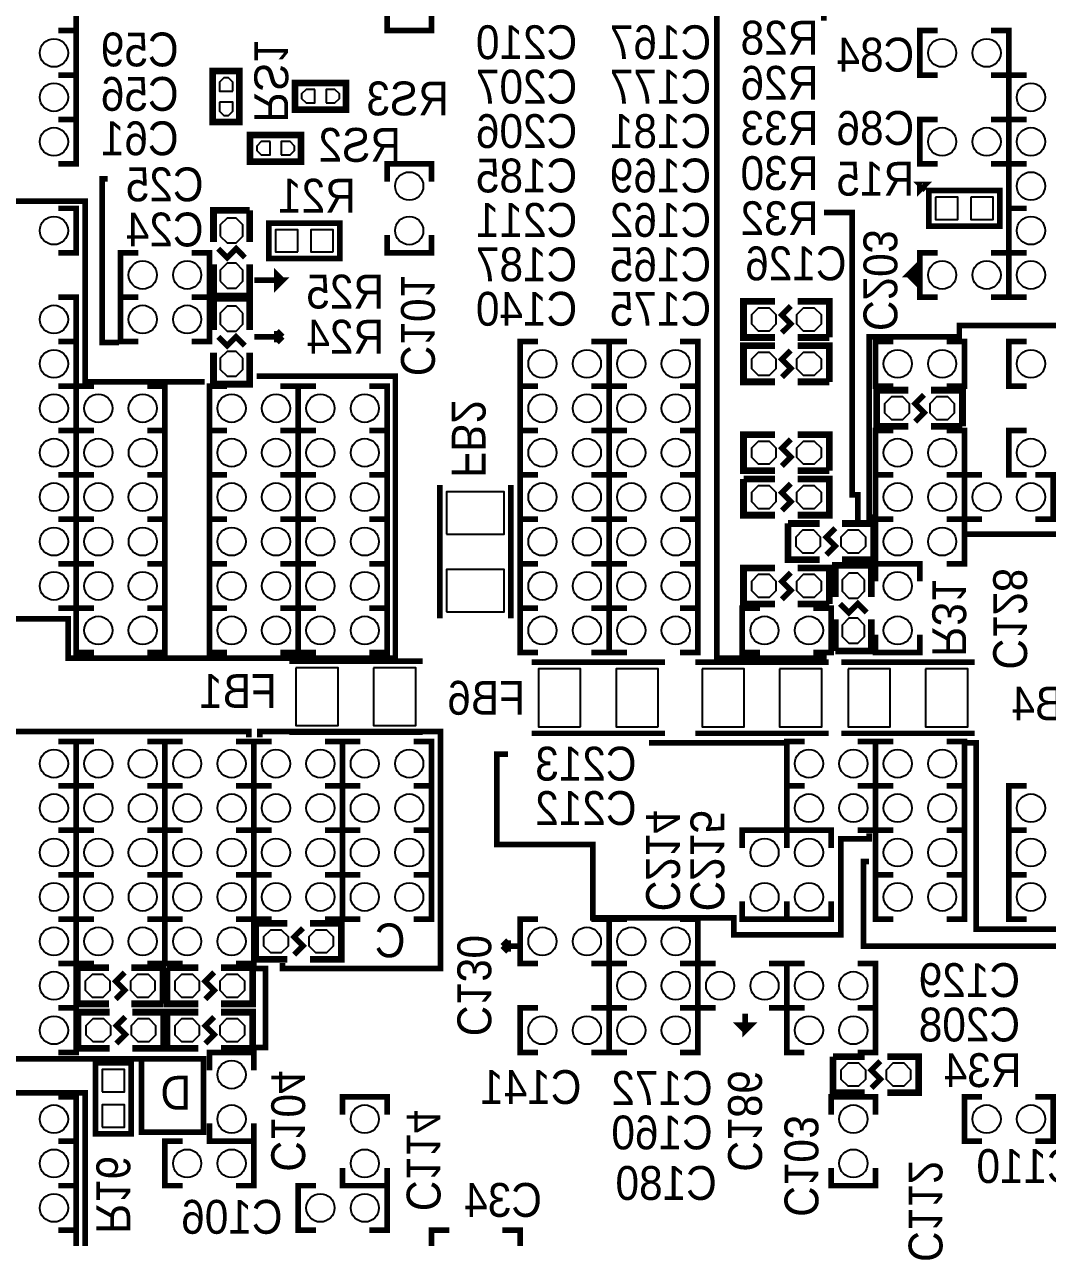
# Model space of a CAD drawing. Extents: x -5 to 120, y 0 to 85.
# Drawn here: x 33.94 to 56.98, y 28.99 to 56.31 of the extents above; entities that cross this region are included whole.
import ezdxf

# ---------------------------------------------------------------- set-up
doc = ezdxf.new("R2010")
doc.units = 0
for name, color, linetype in [('BG_SILKSCREEN_BOTTOM', 4, 'CONTINUOUS'), ('PG_SILKSCREEN_BOTTOM', 6, 'CONTINUOUS'), ('PIN_BOTTOM', 8, 'CONTINUOUS'), ('RD_SILKSCREEN_BOTTOM', 7, 'CONTINUOUS')]:
    doc.layers.add(name, color=color, linetype=linetype)

msp = doc.modelspace()

# ---------------------------------------------------------------- linework, layer by layer
at = {"layer": 'BG_SILKSCREEN_BOTTOM', "const_width": 0.127}
for points in [[(51.943, 42.164), (51.943, 42.037), (49.53, 42.037), (49.53, 57.658), (51.943, 57.658), (51.943, 56.388)], [(36.068, 49.149), (35.687, 49.149), (35.687, 52.832), (35.814, 52.832)], [(54.229, 52.578), (54.102, 52.705), (54.229, 52.705), (54.102, 52.578), (54.102, 52.705)], [(27.686, 41.656), (33.02, 41.656), (33.02, 52.324), (35.306, 52.324), (35.306, 48.26), (37.9984, 48.26)], [(51.943, 52.07), (52.578, 52.07), (52.578, 45.72), (52.705, 45.72), (52.705, 45.085)], [(39.116, 50.546), (39.751, 50.546), (39.624, 50.419), (39.624, 50.673), (39.751, 50.546)], [(54.102, 50.673), (53.848, 50.673), (53.975, 50.8), (53.975, 50.546), (53.848, 50.673)], [(39.624, 49.149), (39.624, 49.403)], [(39.624, 49.403), (39.751, 49.276)], [(55.118, 44.831), (57.531, 44.831), (57.531, 44.196), (61.595, 44.196), (61.595, 44.831), (63.5, 44.831), (63.5, 49.53), (54.991, 49.53), (54.991, 49.276), (52.959, 49.276), (52.959, 45.212), (53.086, 45.212)], [(39.116, 49.276), (39.751, 49.276)], [(39.751, 49.276), (39.624, 49.149)], [(33.02, 42.926), (34.925, 42.926), (34.925, 42.037), (42.291, 42.037), (42.291, 48.387), (39.1668, 48.387)], [(36.576, 33.02), (36.576, 31.369), (37.973, 31.369), (37.973, 33.02), (32.893, 33.02), (32.893, 40.386), (38.989, 40.386), (38.989, 40.259)], [(39.751, 35.179), (39.751, 35.052), (43.307, 35.052), (43.307, 40.386), (39.243, 40.386), (39.243, 40.259)], [(51.054, 40.132), (48.006, 40.132)], [(52.959, 37.465), (52.832, 37.465), (52.832, 35.56), (57.912, 35.56), (57.912, 31.242), (61.341, 31.242), (61.341, 35.941), (55.372, 35.941), (55.372, 40.132), (55.118, 40.132)], [(44.831, 39.878), (44.577, 39.878), (44.577, 37.846), (46.736, 37.846), (46.736, 36.195), (49.911, 36.195), (49.911, 35.814), (52.324, 35.814), (52.324, 37.973), (52.959, 37.973), (52.959, 38.1)], [(44.831, 35.687), (44.704, 35.56)], [(45.085, 35.56), (44.704, 35.56)], [(44.704, 35.56), (44.831, 35.433)], [(44.831, 35.433), (44.831, 35.687)], [(39.116, 33.274), (39.37, 33.274), (39.37, 35.052), (39.116, 35.052)], [(50.165, 34.036), (50.165, 33.655), (50.292, 33.782), (50.038, 33.782), (50.165, 33.655)], [(35.179, 32.258), (32.893, 32.258), (32.893, 29.337), (31.115, 29.337), (31.115, 32.004), (28.575, 32.004), (28.575, 28.702), (26.416, 28.702), (26.416, 26.289), (31.242, 26.289), (31.242, 26.797), (35.306, 26.797), (35.306, 32.258), (35.179, 32.258)]]:
    msp.add_lwpolyline(points, dxfattribs=at)
at = {"layer": 'PG_SILKSCREEN_BOTTOM'}
for points, const_width in [([(34.70402, 56.16575), (35.10407, 56.16575), (35.10407, 57.166002), (34.70402, 57.166002)], 0.127), ([(43.104054, 56.566054), (43.104054, 56.166004), (42.103802, 56.166004), (42.103802, 56.566054)], 0.127), ([(34.70402, 55.165752), (35.10407, 55.165752), (35.10407, 56.166004), (34.70402, 56.166004)], 0.127), ([(54.504336, 55.165752), (54.104286, 55.165752), (54.104286, 56.166004), (54.504336, 56.166004)], 0.127), ([(55.704232, 55.165752), (56.104282, 55.165752), (56.104282, 56.166004), (55.704232, 56.166004)], 0.127), ([(34.70402, 54.165754), (35.10407, 54.165754), (35.10407, 55.166006), (34.70402, 55.166006)], 0.127), ([(38.780974, 54.106826), (38.780974, 55.256938), (38.181026, 55.256938), (38.181026, 54.106826), (38.780974, 54.106826)], 0.150114), ([(56.504332, 54.165754), (56.104282, 54.165754), (56.104282, 55.166006), (56.504332, 55.166006)], 0.127), ([(41.180766, 54.990238), (40.030654, 54.990238), (40.030654, 54.39029), (41.180766, 54.39029), (41.180766, 54.990238)], 0.150114), ([(34.70402, 53.165756), (35.10407, 53.165756), (35.10407, 54.166008), (34.70402, 54.166008)], 0.127), ([(54.504336, 53.165756), (54.104286, 53.165756), (54.104286, 54.166008), (54.504336, 54.166008)], 0.127), ([(55.704232, 53.165756), (56.104282, 53.165756), (56.104282, 54.166008), (55.704232, 54.166008)], 0.127), ([(56.504332, 53.165756), (56.104282, 53.165756), (56.104282, 54.166008), (56.504332, 54.166008)], 0.127), ([(39.019226, 53.217826), (40.169338, 53.217826), (40.169338, 53.817774), (39.019226, 53.817774), (39.019226, 53.217826)], 0.150114), ([(42.103802, 52.765706), (42.103802, 53.165756), (43.104054, 53.165756), (43.104054, 52.765706)], 0.127), ([(56.504332, 52.165758), (56.104282, 52.165758), (56.104282, 53.16601), (56.504332, 53.16601)], 0.127), ([(55.90413, 52.564538), (55.90413, 51.766978), (54.30393, 51.766978), (54.30393, 52.564538), (55.90413, 52.564538)], 0.127), ([(34.70402, 51.16576), (35.10407, 51.16576), (35.10407, 52.166012), (34.70402, 52.166012)], 0.127), ([(38.197536, 51.411886), (38.197536, 52.123086), (39.010336, 52.123086)], 0.1524), ([(39.010336, 52.123086), (39.010336, 51.411886)], 0.1524), ([(56.504332, 51.16576), (56.104282, 51.16576), (56.104282, 52.166012), (56.504332, 52.166012)], 0.127), ([(39.44112, 51.03622), (39.44112, 51.83378), (41.04132, 51.83378), (41.04132, 51.03622), (39.44112, 51.03622)], 0.127), ([(42.103802, 51.56581), (42.103802, 51.16576), (43.104054, 51.16576), (43.104054, 51.56581)], 0.127), ([(36.503864, 51.166014), (36.103814, 51.166014), (36.103814, 50.165762), (36.503864, 50.165762)], 0.127), ([(37.70376, 51.166014), (38.10381, 51.166014), (38.10381, 50.165762), (37.70376, 50.165762)], 0.127), ([(38.90391, 51.05781), (38.704012, 51.257962), (38.50386, 51.05781), (38.303962, 51.257962)], 0.127), ([(54.504336, 50.165762), (54.104286, 50.165762), (54.104286, 51.166014), (54.504336, 51.166014)], 0.127), ([(55.704232, 50.165762), (56.104282, 50.165762), (56.104282, 51.166014), (55.704232, 51.166014)], 0.127), ([(56.504332, 50.165762), (56.104282, 50.165762), (56.104282, 51.166014), (56.504332, 51.166014)], 0.127), ([(39.010336, 50.903886), (39.010336, 50.192686), (38.197536, 50.192686), (38.197536, 50.903886)], 0.1524), ([(34.70402, 49.165764), (35.10407, 49.165764), (35.10407, 50.166016), (34.70402, 50.166016)], 0.127), ([(36.503864, 50.166016), (36.103814, 50.166016), (36.103814, 49.165764), (36.503864, 49.165764)], 0.127), ([(37.70376, 50.166016), (38.10381, 50.166016), (38.10381, 49.165764), (37.70376, 49.165764)], 0.127), ([(38.197536, 49.427892), (38.197536, 50.139092), (39.010336, 50.139092), (39.010336, 49.427892)], 0.1524), ([(50.842164, 49.25949), (50.130964, 49.25949), (50.130964, 50.07229), (50.842164, 50.07229)], 0.1524), ([(50.996088, 49.365916), (51.19624, 49.565814), (50.996088, 49.765966), (51.19624, 49.965864)], 0.127), ([(51.350164, 50.07229), (52.061364, 50.07229), (52.061364, 49.25949)], 0.1524), ([(34.70402, 48.165766), (35.10407, 48.165766), (35.10407, 49.166018), (34.70402, 49.166018)], 0.127), ([(38.303962, 49.273968), (38.50386, 49.073816), (38.704012, 49.273968), (38.90391, 49.073816)], 0.127), ([(45.5041, 49.166018), (45.10405, 49.166018), (45.10405, 48.165766), (45.5041, 48.165766)], 0.127), ([(46.703996, 49.166018), (47.104046, 49.166018), (47.104046, 48.165766), (46.703996, 48.165766)], 0.127), ([(47.504096, 49.166018), (47.104046, 49.166018), (47.104046, 48.165766), (47.504096, 48.165766)], 0.127), ([(48.703992, 49.166018), (49.104042, 49.166018), (49.104042, 48.165766), (48.703992, 48.165766)], 0.127), ([(52.061364, 49.25949), (51.350164, 49.25949)], 0.1524), ([(53.504084, 49.166018), (53.104034, 49.166018), (53.104034, 48.165766), (53.504084, 48.165766)], 0.127), ([(54.70398, 49.166018), (55.10403, 49.166018), (55.10403, 48.165766), (54.70398, 48.165766)], 0.127), ([(56.504332, 48.165766), (56.104282, 48.165766), (56.104282, 49.166018), (56.504332, 49.166018)], 0.127), ([(39.010336, 48.919892), (39.010336, 48.208692), (38.197536, 48.208692)], 0.1524), ([(38.197536, 48.208692), (38.197536, 48.919892)], 0.1524), ([(50.842164, 48.259492), (50.130964, 48.259492), (50.130964, 49.072292), (50.842164, 49.072292)], 0.1524), ([(50.996088, 48.365918), (51.19624, 48.565816), (50.996088, 48.765968), (51.19624, 48.965866)], 0.127), ([(51.350164, 49.072292), (52.061364, 49.072292), (52.061364, 48.259492)], 0.1524), ([(34.70402, 47.165768), (35.10407, 47.165768), (35.10407, 48.16602), (34.70402, 48.16602)], 0.127), ([(35.503866, 48.16602), (35.103816, 48.16602), (35.103816, 47.165768), (35.503866, 47.165768)], 0.127), ([(36.703762, 48.16602), (37.103812, 48.16602), (37.103812, 47.165768), (36.703762, 47.165768)], 0.127), ([(38.504114, 47.165768), (38.104064, 47.165768), (38.104064, 48.16602), (38.504114, 48.16602)], 0.127), ([(39.70401, 47.165768), (40.10406, 47.165768), (40.10406, 48.16602), (39.70401, 48.16602)], 0.127), ([(40.503856, 48.16602), (40.103806, 48.16602), (40.103806, 47.165768), (40.503856, 47.165768)], 0.127), ([(41.703752, 48.16602), (42.103802, 48.16602), (42.103802, 47.165768), (41.703752, 47.165768)], 0.127), ([(45.5041, 48.16602), (45.10405, 48.16602), (45.10405, 47.165768), (45.5041, 47.165768)], 0.127), ([(46.703996, 48.16602), (47.104046, 48.16602), (47.104046, 47.165768), (46.703996, 47.165768)], 0.127), ([(47.504096, 48.16602), (47.104046, 48.16602), (47.104046, 47.165768), (47.504096, 47.165768)], 0.127), ([(48.703992, 48.16602), (49.104042, 48.16602), (49.104042, 47.165768), (48.703992, 47.165768)], 0.127), ([(52.061364, 48.259492), (51.350164, 48.259492)], 0.1524), ([(53.842158, 47.259494), (53.130958, 47.259494), (53.130958, 48.072294), (53.842158, 48.072294)], 0.1524), ([(54.350158, 48.072294), (55.061358, 48.072294), (55.061358, 47.259494)], 0.1524), ([(53.996082, 47.36592), (54.196234, 47.565818), (53.996082, 47.76597), (54.196234, 47.965868)], 0.127), ([(55.061358, 47.259494), (54.350158, 47.259494)], 0.1524), ([(34.70402, 46.16577), (35.10407, 46.16577), (35.10407, 47.166022), (34.70402, 47.166022)], 0.127), ([(35.50412, 46.16577), (35.10407, 46.16577), (35.10407, 47.166022), (35.50412, 47.166022)], 0.127), ([(36.704016, 46.16577), (37.104066, 46.16577), (37.104066, 47.166022), (36.704016, 47.166022)], 0.127), ([(38.50386, 47.166022), (38.10381, 47.166022), (38.10381, 46.16577), (38.50386, 46.16577)], 0.127), ([(39.703756, 47.166022), (40.103806, 47.166022), (40.103806, 46.16577), (39.703756, 46.16577)], 0.127), ([(40.503856, 47.166022), (40.103806, 47.166022), (40.103806, 46.16577), (40.503856, 46.16577)], 0.127), ([(41.703752, 47.166022), (42.103802, 47.166022), (42.103802, 46.16577), (41.703752, 46.16577)], 0.127), ([(45.5041, 47.166022), (45.10405, 47.166022), (45.10405, 46.16577), (45.5041, 46.16577)], 0.127), ([(46.703996, 47.166022), (47.104046, 47.166022), (47.104046, 46.16577), (46.703996, 46.16577)], 0.127), ([(47.504096, 47.166022), (47.104046, 47.166022), (47.104046, 46.16577), (47.504096, 46.16577)], 0.127), ([(48.703992, 47.166022), (49.104042, 47.166022), (49.104042, 46.16577), (48.703992, 46.16577)], 0.127), ([(50.842164, 46.259496), (50.130964, 46.259496), (50.130964, 47.072296), (50.842164, 47.072296)], 0.1524), ([(50.996088, 46.365922), (51.19624, 46.56582), (50.996088, 46.765972), (51.19624, 46.96587)], 0.127), ([(51.350164, 47.072296), (52.061364, 47.072296), (52.061364, 46.259496)], 0.1524), ([(53.504338, 46.16577), (53.104288, 46.16577), (53.104288, 47.166022), (53.504338, 47.166022)], 0.127), ([(54.704234, 46.16577), (55.104284, 46.16577), (55.104284, 47.166022), (54.704234, 47.166022)], 0.127), ([(56.504332, 46.16577), (56.104282, 46.16577), (56.104282, 47.166022), (56.504332, 47.166022)], 0.127), ([(34.70402, 45.165772), (35.10407, 45.165772), (35.10407, 46.166024), (34.70402, 46.166024)], 0.127), ([(35.503866, 46.166024), (35.103816, 46.166024), (35.103816, 45.165772), (35.503866, 45.165772)], 0.127), ([(36.703762, 46.166024), (37.103812, 46.166024), (37.103812, 45.165772), (36.703762, 45.165772)], 0.127), ([(38.50386, 46.166024), (38.10381, 46.166024), (38.10381, 45.165772), (38.50386, 45.165772)], 0.127), ([(39.703756, 46.166024), (40.103806, 46.166024), (40.103806, 45.165772), (39.703756, 45.165772)], 0.127), ([(40.503856, 46.166024), (40.103806, 46.166024), (40.103806, 45.165772), (40.503856, 45.165772)], 0.127), ([(41.703752, 46.166024), (42.103802, 46.166024), (42.103802, 45.165772), (41.703752, 45.165772)], 0.127), ([(45.5041, 46.166024), (45.10405, 46.166024), (45.10405, 45.165772), (45.5041, 45.165772)], 0.127), ([(46.703996, 46.166024), (47.104046, 46.166024), (47.104046, 45.165772), (46.703996, 45.165772)], 0.127), ([(47.504096, 46.166024), (47.104046, 46.166024), (47.104046, 45.165772), (47.504096, 45.165772)], 0.127), ([(48.703992, 46.166024), (49.104042, 46.166024), (49.104042, 45.165772), (48.703992, 45.165772)], 0.127), ([(52.061364, 46.259496), (51.350164, 46.259496)], 0.1524), ([(53.504338, 45.165772), (53.104288, 45.165772), (53.104288, 46.166024), (53.504338, 46.166024)], 0.127), ([(54.704234, 45.165772), (55.104284, 45.165772), (55.104284, 46.166024), (54.704234, 46.166024)], 0.127), ([(55.504334, 45.165772), (55.104284, 45.165772), (55.104284, 46.166024), (55.504334, 46.166024)], 0.127), ([(56.70423, 45.165772), (57.10428, 45.165772), (57.10428, 46.166024), (56.70423, 46.166024)], 0.127), ([(43.2943, 42.93362), (43.2943, 45.9359)], 0.127), ([(44.8945, 45.9359), (44.8945, 42.93362)], 0.127), ([(50.842164, 45.259498), (50.130964, 45.259498), (50.130964, 46.072298)], 0.1524), ([(50.130964, 46.072298), (50.842164, 46.072298)], 0.1524), ([(51.19624, 45.965872), (50.996088, 45.765974), (51.19624, 45.565822), (50.996088, 45.365924)], 0.127), ([(51.350164, 46.072298), (52.061364, 46.072298), (52.061364, 45.259498), (51.350164, 45.259498)], 0.1524), ([(34.70402, 44.165774), (35.10407, 44.165774), (35.10407, 45.166026), (34.70402, 45.166026)], 0.127), ([(35.50412, 44.165774), (35.10407, 44.165774), (35.10407, 45.166026), (35.50412, 45.166026)], 0.127), ([(36.704016, 44.165774), (37.104066, 44.165774), (37.104066, 45.166026), (36.704016, 45.166026)], 0.127), ([(38.50386, 45.166026), (38.10381, 45.166026), (38.10381, 44.165774), (38.50386, 44.165774)], 0.127), ([(39.703756, 45.166026), (40.103806, 45.166026), (40.103806, 44.165774), (39.703756, 44.165774)], 0.127), ([(40.503856, 45.166026), (40.103806, 45.166026), (40.103806, 44.165774), (40.503856, 44.165774)], 0.127), ([(41.703752, 45.166026), (42.103802, 45.166026), (42.103802, 44.165774), (41.703752, 44.165774)], 0.127), ([(45.5041, 45.166026), (45.10405, 45.166026), (45.10405, 44.165774), (45.5041, 44.165774)], 0.127), ([(46.703996, 45.166026), (47.104046, 45.166026), (47.104046, 44.165774), (46.703996, 44.165774)], 0.127), ([(47.504096, 45.166026), (47.104046, 45.166026), (47.104046, 44.165774), (47.504096, 44.165774)], 0.127), ([(48.703992, 45.166026), (49.104042, 45.166026), (49.104042, 44.165774), (48.703992, 44.165774)], 0.127), ([(51.842162, 44.2595), (51.130962, 44.2595), (51.130962, 45.0723)], 0.1524), ([(51.130962, 45.0723), (51.842162, 45.0723)], 0.1524), ([(52.350162, 45.0723), (53.061362, 45.0723), (53.061362, 44.2595), (52.350162, 44.2595)], 0.1524), ([(53.504084, 45.166026), (53.104034, 45.166026), (53.104034, 44.165774), (53.504084, 44.165774)], 0.127), ([(54.70398, 45.166026), (55.10403, 45.166026), (55.10403, 44.165774), (54.70398, 44.165774)], 0.127), ([(52.196238, 44.965874), (51.996086, 44.765976), (52.196238, 44.565824), (51.996086, 44.365926)], 0.127), ([(34.703766, 44.166028), (35.103816, 44.166028), (35.103816, 43.165776), (34.703766, 43.165776)], 0.127), ([(35.503866, 44.166028), (35.103816, 44.166028), (35.103816, 43.165776), (35.503866, 43.165776)], 0.127), ([(36.703762, 44.166028), (37.103812, 44.166028), (37.103812, 43.165776), (36.703762, 43.165776)], 0.127), ([(38.504114, 43.165776), (38.104064, 43.165776), (38.104064, 44.166028), (38.504114, 44.166028)], 0.127), ([(39.70401, 43.165776), (40.10406, 43.165776), (40.10406, 44.166028), (39.70401, 44.166028)], 0.127), ([(40.50411, 43.165776), (40.10406, 43.165776), (40.10406, 44.166028), (40.50411, 44.166028)], 0.127), ([(41.704006, 43.165776), (42.104056, 43.165776), (42.104056, 44.166028), (41.704006, 44.166028)], 0.127), ([(45.5041, 44.166028), (45.10405, 44.166028), (45.10405, 43.165776), (45.5041, 43.165776)], 0.127), ([(46.703996, 44.166028), (47.104046, 44.166028), (47.104046, 43.165776), (46.703996, 43.165776)], 0.127), ([(47.504096, 44.166028), (47.104046, 44.166028), (47.104046, 43.165776), (47.504096, 43.165776)], 0.127), ([(48.703992, 44.166028), (49.104042, 44.166028), (49.104042, 43.165776), (48.703992, 43.165776)], 0.127), ([(50.842164, 43.259502), (50.130964, 43.259502), (50.130964, 44.072302), (50.842164, 44.072302)], 0.1524), ([(50.996088, 43.365928), (51.19624, 43.565826), (50.996088, 43.765978), (51.19624, 43.965876)], 0.127), ([(51.350164, 44.072302), (52.061364, 44.072302), (52.061364, 43.259502)], 0.1524), ([(52.197508, 43.419776), (52.197508, 44.130976), (53.010308, 44.130976), (53.010308, 43.419776)], 0.1524), ([(54.104286, 43.765978), (54.104286, 44.166028), (53.104034, 44.166028), (53.104034, 43.765978)], 0.127), ([(35.503866, 43.16603), (35.103816, 43.16603), (35.103816, 42.165778), (35.503866, 42.165778)], 0.127), ([(36.703762, 43.16603), (37.103812, 43.16603), (37.103812, 42.165778), (36.703762, 42.165778)], 0.127), ([(38.504114, 42.165778), (38.104064, 42.165778), (38.104064, 43.16603), (38.504114, 43.16603)], 0.127), ([(39.70401, 42.165778), (40.10406, 42.165778), (40.10406, 43.16603), (39.70401, 43.16603)], 0.127), ([(40.50411, 42.165778), (40.10406, 42.165778), (40.10406, 43.16603), (40.50411, 43.16603)], 0.127), ([(41.704006, 42.165778), (42.104056, 42.165778), (42.104056, 43.16603), (41.704006, 43.16603)], 0.127), ([(45.5041, 43.16603), (45.10405, 43.16603), (45.10405, 42.165778), (45.5041, 42.165778)], 0.127), ([(46.703996, 43.16603), (47.104046, 43.16603), (47.104046, 42.165778), (46.703996, 42.165778)], 0.127), ([(47.504096, 43.16603), (47.104046, 43.16603), (47.104046, 42.165778), (47.504096, 42.165778)], 0.127), ([(48.703992, 43.16603), (49.104042, 43.16603), (49.104042, 42.165778), (48.703992, 42.165778)], 0.127), ([(50.50409, 43.16603), (50.10404, 43.16603), (50.10404, 42.165778), (50.50409, 42.165778)], 0.127), ([(52.061364, 43.259502), (51.350164, 43.259502)], 0.1524), ([(51.703986, 43.16603), (52.104036, 43.16603), (52.104036, 42.165778), (51.703986, 42.165778)], 0.127), ([(52.303934, 43.265852), (52.503832, 43.0657), (52.703984, 43.265852), (52.903882, 43.0657)], 0.127), ([(53.010308, 42.911776), (53.010308, 42.200576), (52.197508, 42.200576)], 0.1524), ([(52.197508, 42.200576), (52.197508, 42.911776)], 0.1524), ([(54.104286, 42.566082), (54.104286, 42.166032), (53.104034, 42.166032), (53.104034, 42.566082)], 0.127), ([(39.90086, 41.9735), (42.90314, 41.9735)], 0.127), ([(45.36186, 41.9481), (48.36414, 41.9481)], 0.127), ([(49.04486, 41.9481), (52.04714, 41.9481)], 0.127), ([(52.33162, 41.9481), (55.3339, 41.9481)], 0.127), ([(42.90314, 40.3733), (39.90086, 40.3733)], 0.127), ([(34.70402, 39.16553), (35.10407, 39.16553), (35.10407, 40.165782), (34.70402, 40.165782)], 0.127), ([(35.503866, 40.165782), (35.103816, 40.165782), (35.103816, 39.16553), (35.503866, 39.16553)], 0.127), ([(36.703762, 40.165782), (37.103812, 40.165782), (37.103812, 39.16553), (36.703762, 39.16553)], 0.127), ([(37.503862, 39.16553), (37.103812, 39.16553), (37.103812, 40.165782), (37.503862, 40.165782)], 0.127), ([(38.703758, 39.16553), (39.103808, 39.16553), (39.103808, 40.165782), (38.703758, 40.165782)], 0.127), ([(39.503858, 39.16553), (39.103808, 39.16553), (39.103808, 40.165782), (39.503858, 40.165782)], 0.127), ([(40.703754, 39.16553), (41.103804, 39.16553), (41.103804, 40.165782), (40.703754, 40.165782)], 0.127), ([(41.503854, 40.165782), (41.103804, 40.165782), (41.103804, 39.16553), (41.503854, 39.16553)], 0.127), ([(42.70375, 40.165782), (43.1038, 40.165782), (43.1038, 39.16553), (42.70375, 39.16553)], 0.127), ([(48.36414, 40.3479), (45.36186, 40.3479)], 0.127), ([(52.04714, 40.3479), (49.04486, 40.3479)], 0.127), ([(51.504342, 39.16553), (51.104292, 39.16553), (51.104292, 40.165782), (51.504342, 40.165782)], 0.127), ([(55.3339, 40.3479), (52.33162, 40.3479)], 0.127), ([(52.704238, 39.16553), (53.104288, 39.16553), (53.104288, 40.165782), (52.704238, 40.165782)], 0.127), ([(53.504338, 39.16553), (53.104288, 39.16553), (53.104288, 40.165782), (53.504338, 40.165782)], 0.127), ([(54.704234, 39.16553), (55.104284, 39.16553), (55.104284, 40.165782), (54.704234, 40.165782)], 0.127), ([(34.70402, 38.165532), (35.10407, 38.165532), (35.10407, 39.165784), (34.70402, 39.165784)], 0.127), ([(35.50412, 38.165532), (35.10407, 38.165532), (35.10407, 39.165784), (35.50412, 39.165784)], 0.127), ([(36.704016, 38.165532), (37.104066, 38.165532), (37.104066, 39.165784), (36.704016, 39.165784)], 0.127), ([(37.503862, 38.165532), (37.103812, 38.165532), (37.103812, 39.165784), (37.503862, 39.165784)], 0.127), ([(38.703758, 38.165532), (39.103808, 38.165532), (39.103808, 39.165784), (38.703758, 39.165784)], 0.127), ([(39.503858, 38.165532), (39.103808, 38.165532), (39.103808, 39.165784), (39.503858, 39.165784)], 0.127), ([(40.703754, 38.165532), (41.103804, 38.165532), (41.103804, 39.165784), (40.703754, 39.165784)], 0.127), ([(41.503854, 39.165784), (41.103804, 39.165784), (41.103804, 38.165532), (41.503854, 38.165532)], 0.127), ([(42.70375, 39.165784), (43.1038, 39.165784), (43.1038, 38.165532), (42.70375, 38.165532)], 0.127), ([(51.504342, 38.165532), (51.104292, 38.165532), (51.104292, 39.165784), (51.504342, 39.165784)], 0.127), ([(52.704238, 38.165532), (53.104288, 38.165532), (53.104288, 39.165784), (52.704238, 39.165784)], 0.127), ([(53.504338, 38.165532), (53.104288, 38.165532), (53.104288, 39.165784), (53.504338, 39.165784)], 0.127), ([(54.704234, 38.165532), (55.104284, 38.165532), (55.104284, 39.165784), (54.704234, 39.165784)], 0.127), ([(56.504332, 38.165532), (56.104282, 38.165532), (56.104282, 39.165784), (56.504332, 39.165784)], 0.127), ([(34.70402, 37.165534), (35.10407, 37.165534), (35.10407, 38.165786), (34.70402, 38.165786)], 0.127), ([(35.503866, 38.165786), (35.103816, 38.165786), (35.103816, 37.165534), (35.503866, 37.165534)], 0.127), ([(36.703762, 38.165786), (37.103812, 38.165786), (37.103812, 37.165534), (36.703762, 37.165534)], 0.127), ([(37.503862, 38.165786), (37.103812, 38.165786), (37.103812, 37.165534), (37.503862, 37.165534)], 0.127), ([(38.703758, 38.165786), (39.103808, 38.165786), (39.103808, 37.165534), (38.703758, 37.165534)], 0.127), ([(39.503858, 38.165786), (39.103808, 38.165786), (39.103808, 37.165534), (39.503858, 37.165534)], 0.127), ([(40.703754, 38.165786), (41.103804, 38.165786), (41.103804, 37.165534), (40.703754, 37.165534)], 0.127), ([(41.503854, 38.165786), (41.103804, 38.165786), (41.103804, 37.165534), (41.503854, 37.165534)], 0.127), ([(42.70375, 38.165786), (43.1038, 38.165786), (43.1038, 37.165534), (42.70375, 37.165534)], 0.127), ([(50.10404, 37.765482), (50.10404, 38.165532), (51.104292, 38.165532), (51.104292, 37.765482)], 0.127), ([(51.104038, 37.765482), (51.104038, 38.165532), (52.10429, 38.165532), (52.10429, 37.765482)], 0.127), ([(53.504338, 37.165534), (53.104288, 37.165534), (53.104288, 38.165786), (53.504338, 38.165786)], 0.127), ([(54.704234, 37.165534), (55.104284, 37.165534), (55.104284, 38.165786), (54.704234, 38.165786)], 0.127), ([(56.504078, 38.165786), (56.104028, 38.165786), (56.104028, 37.165534), (56.504078, 37.165534)], 0.127), ([(34.70402, 36.165536), (35.10407, 36.165536), (35.10407, 37.165788), (34.70402, 37.165788)], 0.127), ([(35.50412, 36.165536), (35.10407, 36.165536), (35.10407, 37.165788), (35.50412, 37.165788)], 0.127), ([(36.704016, 36.165536), (37.104066, 36.165536), (37.104066, 37.165788), (36.704016, 37.165788)], 0.127), ([(37.504116, 36.165536), (37.104066, 36.165536), (37.104066, 37.165788), (37.504116, 37.165788)], 0.127), ([(38.704012, 36.165536), (39.104062, 36.165536), (39.104062, 37.165788), (38.704012, 37.165788)], 0.127), ([(39.504112, 36.165536), (39.104062, 36.165536), (39.104062, 37.165788), (39.504112, 37.165788)], 0.127), ([(40.704008, 36.165536), (41.104058, 36.165536), (41.104058, 37.165788), (40.704008, 37.165788)], 0.127), ([(41.503854, 37.165788), (41.103804, 37.165788), (41.103804, 36.165536), (41.503854, 36.165536)], 0.127), ([(42.70375, 37.165788), (43.1038, 37.165788), (43.1038, 36.165536), (42.70375, 36.165536)], 0.127), ([(53.504338, 36.165536), (53.104288, 36.165536), (53.104288, 37.165788), (53.504338, 37.165788)], 0.127), ([(54.704234, 36.165536), (55.104284, 36.165536), (55.104284, 37.165788), (54.704234, 37.165788)], 0.127), ([(56.504078, 37.165788), (56.104028, 37.165788), (56.104028, 36.165536), (56.504078, 36.165536)], 0.127), ([(50.10404, 36.565586), (50.10404, 36.165536), (51.104292, 36.165536), (51.104292, 36.565586)], 0.127), ([(51.104038, 36.565586), (51.104038, 36.165536), (52.10429, 36.165536), (52.10429, 36.565586)], 0.127), ([(34.70402, 35.165538), (35.10407, 35.165538), (35.10407, 36.16579), (34.70402, 36.16579)], 0.127), ([(35.503866, 36.16579), (35.103816, 36.16579), (35.103816, 35.165538), (35.503866, 35.165538)], 0.127), ([(36.703762, 36.16579), (37.103812, 36.16579), (37.103812, 35.165538), (36.703762, 35.165538)], 0.127), ([(37.503862, 36.16579), (37.103812, 36.16579), (37.103812, 35.165538), (37.503862, 35.165538)], 0.127), ([(38.703758, 36.16579), (39.103808, 36.16579), (39.103808, 35.165538), (38.703758, 35.165538)], 0.127), ([(39.857934, 35.259264), (39.146734, 35.259264), (39.146734, 36.072064)], 0.1524), ([(39.146734, 36.072064), (39.857934, 36.072064)], 0.1524), ([(40.365934, 36.072064), (41.077134, 36.072064), (41.077134, 35.259264), (40.365934, 35.259264)], 0.1524), ([(45.5041, 36.16579), (45.10405, 36.16579), (45.10405, 35.165538), (45.5041, 35.165538)], 0.127), ([(46.703996, 36.16579), (47.104046, 36.16579), (47.104046, 35.165538), (46.703996, 35.165538)], 0.127), ([(47.504096, 36.16579), (47.104046, 36.16579), (47.104046, 35.165538), (47.504096, 35.165538)], 0.127), ([(48.703992, 36.16579), (49.104042, 36.16579), (49.104042, 35.165538), (48.703992, 35.165538)], 0.127), ([(40.21201, 35.965638), (40.011858, 35.76574), (40.21201, 35.565588), (40.011858, 35.36569)], 0.127), ([(34.70402, 34.16554), (35.10407, 34.16554), (35.10407, 35.165792), (34.70402, 35.165792)], 0.127), ([(35.84194, 34.259266), (35.13074, 34.259266), (35.13074, 35.072066), (35.84194, 35.072066)], 0.1524), ([(35.995864, 34.365692), (36.196016, 34.56559), (35.995864, 34.765742), (36.196016, 34.96564)], 0.127), ([(36.34994, 35.072066), (37.06114, 35.072066), (37.06114, 34.259266)], 0.1524), ([(37.857938, 34.259266), (37.146738, 34.259266), (37.146738, 35.072066)], 0.1524), ([(37.146738, 35.072066), (37.857938, 35.072066)], 0.1524), ([(38.212014, 34.96564), (38.011862, 34.765742), (38.212014, 34.56559), (38.011862, 34.365692)], 0.127), ([(38.365938, 35.072066), (39.077138, 35.072066), (39.077138, 34.259266), (38.365938, 34.259266)], 0.1524), ([(47.504096, 35.165792), (47.104046, 35.165792), (47.104046, 34.16554), (47.504096, 34.16554)], 0.127), ([(48.703992, 35.165792), (49.104042, 35.165792), (49.104042, 34.16554), (48.703992, 34.16554)], 0.127), ([(49.504346, 34.16554), (49.104296, 34.16554), (49.104296, 35.165792), (49.504346, 35.165792)], 0.127), ([(50.704242, 34.16554), (51.104292, 34.16554), (51.104292, 35.165792), (50.704242, 35.165792)], 0.127), ([(51.504342, 34.16554), (51.104292, 34.16554), (51.104292, 35.165792), (51.504342, 35.165792)], 0.127), ([(52.704238, 34.16554), (53.104288, 34.16554), (53.104288, 35.165792), (52.704238, 35.165792)], 0.127), ([(34.70402, 33.165542), (35.10407, 33.165542), (35.10407, 34.165794), (34.70402, 34.165794)], 0.127), ([(35.857942, 33.259268), (35.146742, 33.259268), (35.146742, 34.072068)], 0.1524), ([(35.146742, 34.072068), (35.857942, 34.072068)], 0.1524), ([(37.06114, 34.259266), (36.34994, 34.259266)], 0.1524), ([(36.365942, 34.072068), (37.077142, 34.072068), (37.077142, 33.259268), (36.365942, 33.259268)], 0.1524), ([(37.857938, 33.259268), (37.146738, 33.259268), (37.146738, 34.072068)], 0.1524), ([(37.146738, 34.072068), (37.857938, 34.072068)], 0.1524), ([(38.365938, 34.072068), (39.077138, 34.072068), (39.077138, 33.259268), (38.365938, 33.259268)], 0.1524), ([(45.5041, 34.165794), (45.10405, 34.165794), (45.10405, 33.165542), (45.5041, 33.165542)], 0.127), ([(46.703996, 34.165794), (47.104046, 34.165794), (47.104046, 33.165542), (46.703996, 33.165542)], 0.127), ([(47.504096, 34.165794), (47.104046, 34.165794), (47.104046, 33.165542), (47.504096, 33.165542)], 0.127), ([(48.703992, 34.165794), (49.104042, 34.165794), (49.104042, 33.165542), (48.703992, 33.165542)], 0.127), ([(51.504088, 34.165794), (51.104038, 34.165794), (51.104038, 33.165542), (51.504088, 33.165542)], 0.127), ([(52.703984, 34.165794), (53.104034, 34.165794), (53.104034, 33.165542), (52.703984, 33.165542)], 0.127), ([(36.212018, 33.965642), (36.011866, 33.765744), (36.212018, 33.565592), (36.011866, 33.365694)], 0.127), ([(38.212014, 33.965642), (38.011862, 33.765744), (38.212014, 33.565592), (38.011862, 33.365694)], 0.127), ([(38.10381, 32.765492), (38.10381, 33.165542), (39.104062, 33.165542), (39.104062, 32.765492)], 0.127), ([(52.858162, 32.25927), (52.146962, 32.25927), (52.146962, 33.07207)], 0.1524), ([(52.146962, 33.07207), (52.858162, 33.07207)], 0.1524), ([(53.366162, 33.07207), (54.077362, 33.07207), (54.077362, 32.25927), (53.366162, 32.25927)], 0.1524), ([(35.54222, 32.9311), (36.33978, 32.9311), (36.33978, 31.3309), (35.54222, 31.3309), (35.54222, 32.9311)], 0.127), ([(53.212238, 32.965644), (53.012086, 32.765746), (53.212238, 32.565594), (53.012086, 32.365696)], 0.127), ([(34.70402, 31.165546), (35.10407, 31.165546), (35.10407, 32.165798), (34.70402, 32.165798)], 0.127), ([(41.103804, 31.765494), (41.103804, 32.165544), (42.104056, 32.165544), (42.104056, 31.765494)], 0.127), ([(52.104036, 31.765494), (52.104036, 32.165544), (53.104288, 32.165544), (53.104288, 31.765494)], 0.127), ([(55.504334, 31.165546), (55.104284, 31.165546), (55.104284, 32.165798), (55.504334, 32.165798)], 0.127), ([(56.70423, 31.165546), (57.10428, 31.165546), (57.10428, 32.165798), (56.70423, 32.165798)], 0.127), ([(38.10381, 31.565596), (38.10381, 31.165546), (39.104062, 31.165546), (39.104062, 31.565596)], 0.127), ([(34.70402, 30.165548), (35.10407, 30.165548), (35.10407, 31.1658), (34.70402, 31.1658)], 0.127), ([(37.504116, 30.165548), (37.104066, 30.165548), (37.104066, 31.1658), (37.504116, 31.1658)], 0.127), ([(38.704012, 30.165548), (39.104062, 30.165548), (39.104062, 31.1658), (38.704012, 31.1658)], 0.127), ([(41.103804, 30.565598), (41.103804, 30.165548), (42.104056, 30.165548), (42.104056, 30.565598)], 0.127), ([(52.104036, 30.565598), (52.104036, 30.165548), (53.104288, 30.165548), (53.104288, 30.565598)], 0.127), ([(34.70402, 29.16555), (35.10407, 29.16555), (35.10407, 30.165802), (34.70402, 30.165802)], 0.127), ([(40.50411, 29.16555), (40.10406, 29.16555), (40.10406, 30.165802), (40.50411, 30.165802)], 0.127), ([(41.704006, 29.16555), (42.104056, 29.16555), (42.104056, 30.165802), (41.704006, 30.165802)], 0.127), ([(34.70402, 28.165552), (35.10407, 28.165552), (35.10407, 29.165804), (34.70402, 29.165804)], 0.127), ([(43.504104, 28.165552), (43.104054, 28.165552), (43.104054, 29.165804), (43.504104, 29.165804)], 0.127), ([(44.704, 28.165552), (45.10405, 28.165552), (45.10405, 29.165804), (44.704, 29.165804)], 0.127)]:
    msp.add_lwpolyline(points, dxfattribs=dict(at, const_width=const_width))
at = {"layer": 'PIN_BOTTOM'}
for points in [[(38.631114, 54.80685), (38.631114, 55.007002), (38.531038, 55.107078), (38.430962, 55.107078), (38.330886, 55.007002), (38.330886, 54.80685)], [(40.480742, 54.840378), (40.28059, 54.840378), (40.180514, 54.740302), (40.180514, 54.640226), (40.28059, 54.54015), (40.480742, 54.54015)], [(40.730678, 54.54015), (40.93083, 54.54015), (41.030906, 54.640226), (41.030906, 54.740302), (40.93083, 54.840378), (40.730678, 54.840378)], [(38.330886, 54.556914), (38.330886, 54.356762), (38.430962, 54.256686), (38.531038, 54.256686), (38.631114, 54.356762), (38.631114, 54.556914)], [(39.469314, 53.667914), (39.269162, 53.667914), (39.169086, 53.567838), (39.169086, 53.467762), (39.269162, 53.367686), (39.469314, 53.367686)], [(39.71925, 53.367686), (39.919402, 53.367686), (40.019478, 53.467762), (40.019478, 53.567838), (39.919402, 53.667914), (39.71925, 53.667914)], [(54.45506, 52.415948), (54.45506, 51.915568), (54.95544, 51.915568), (54.95544, 52.415948)], [(55.25262, 52.415948), (55.25262, 51.915568), (55.753, 51.915568), (55.753, 52.415948)], [(38.349936, 51.538886), (38.502336, 51.386486), (38.705536, 51.386486), (38.857936, 51.538886), (38.857936, 51.792886), (38.705536, 51.945286), (38.502336, 51.945286), (38.349936, 51.792886)], [(40.09263, 51.18481), (40.09263, 51.68519), (39.59225, 51.68519), (39.59225, 51.18481)], [(40.89019, 51.18481), (40.89019, 51.68519), (40.38981, 51.68519), (40.38981, 51.18481)], [(38.349936, 50.522886), (38.502336, 50.370486), (38.705536, 50.370486), (38.857936, 50.522886), (38.857936, 50.776886), (38.705536, 50.929286), (38.502336, 50.929286), (38.349936, 50.776886)], [(38.857936, 49.808892), (38.705536, 49.961292), (38.502336, 49.961292), (38.349936, 49.808892), (38.349936, 49.554892), (38.502336, 49.402492), (38.705536, 49.402492), (38.857936, 49.554892)], [(50.461164, 49.91989), (50.308764, 49.76749), (50.308764, 49.56429), (50.461164, 49.41189), (50.715164, 49.41189), (50.867564, 49.56429), (50.867564, 49.76749), (50.715164, 49.91989)], [(51.477164, 49.91989), (51.324764, 49.76749), (51.324764, 49.56429), (51.477164, 49.41189), (51.731164, 49.41189), (51.883564, 49.56429), (51.883564, 49.76749), (51.731164, 49.91989)], [(38.857936, 48.792892), (38.705536, 48.945292), (38.502336, 48.945292), (38.349936, 48.792892), (38.349936, 48.538892), (38.502336, 48.386492), (38.705536, 48.386492), (38.857936, 48.538892)], [(50.461164, 48.919892), (50.308764, 48.767492), (50.308764, 48.564292), (50.461164, 48.411892), (50.715164, 48.411892), (50.867564, 48.564292), (50.867564, 48.767492), (50.715164, 48.919892)], [(51.477164, 48.919892), (51.324764, 48.767492), (51.324764, 48.564292), (51.477164, 48.411892), (51.731164, 48.411892), (51.883564, 48.564292), (51.883564, 48.767492), (51.731164, 48.919892)], [(53.461158, 47.919894), (53.308758, 47.767494), (53.308758, 47.564294), (53.461158, 47.411894), (53.715158, 47.411894), (53.867558, 47.564294), (53.867558, 47.767494), (53.715158, 47.919894)], [(54.477158, 47.919894), (54.324758, 47.767494), (54.324758, 47.564294), (54.477158, 47.411894), (54.731158, 47.411894), (54.883558, 47.564294), (54.883558, 47.767494), (54.731158, 47.919894)], [(50.461164, 46.919896), (50.308764, 46.767496), (50.308764, 46.564296), (50.461164, 46.411896), (50.715164, 46.411896), (50.867564, 46.564296), (50.867564, 46.767496), (50.715164, 46.919896)], [(51.477164, 46.919896), (51.324764, 46.767496), (51.324764, 46.564296), (51.477164, 46.411896), (51.731164, 46.411896), (51.883564, 46.564296), (51.883564, 46.767496), (51.731164, 46.919896)], [(50.715164, 45.411898), (50.867564, 45.564298), (50.867564, 45.767498), (50.715164, 45.919898), (50.461164, 45.919898), (50.308764, 45.767498), (50.308764, 45.564298), (50.461164, 45.411898)], [(51.731164, 45.411898), (51.883564, 45.564298), (51.883564, 45.767498), (51.731164, 45.919898), (51.477164, 45.919898), (51.324764, 45.767498), (51.324764, 45.564298), (51.477164, 45.411898)], [(43.44416, 44.83354), (44.74464, 44.83354), (44.74464, 45.7835), (43.44416, 45.7835)], [(51.715162, 44.4119), (51.867562, 44.5643), (51.867562, 44.7675), (51.715162, 44.9199), (51.461162, 44.9199), (51.308762, 44.7675), (51.308762, 44.5643), (51.461162, 44.4119)], [(52.731162, 44.4119), (52.883562, 44.5643), (52.883562, 44.7675), (52.731162, 44.9199), (52.477162, 44.9199), (52.324762, 44.7675), (52.324762, 44.5643), (52.477162, 44.4119)], [(43.44416, 43.08602), (44.74464, 43.08602), (44.74464, 44.03598), (43.44416, 44.03598)], [(50.461164, 43.919902), (50.308764, 43.767502), (50.308764, 43.564302), (50.461164, 43.411902), (50.715164, 43.411902), (50.867564, 43.564302), (50.867564, 43.767502), (50.715164, 43.919902)], [(51.477164, 43.919902), (51.324764, 43.767502), (51.324764, 43.564302), (51.477164, 43.411902), (51.731164, 43.411902), (51.883564, 43.564302), (51.883564, 43.767502), (51.731164, 43.919902)], [(52.857908, 43.800776), (52.705508, 43.953176), (52.502308, 43.953176), (52.349908, 43.800776), (52.349908, 43.546776), (52.502308, 43.394376), (52.705508, 43.394376), (52.857908, 43.546776)], [(52.857908, 42.784776), (52.705508, 42.937176), (52.502308, 42.937176), (52.349908, 42.784776), (52.349908, 42.530776), (52.502308, 42.378376), (52.705508, 42.378376), (52.857908, 42.530776)], [(40.05326, 41.82364), (40.05326, 40.52316), (41.00322, 40.52316), (41.00322, 41.82364)], [(41.80078, 41.82364), (41.80078, 40.52316), (42.75074, 40.52316), (42.75074, 41.82364)], [(46.46422, 40.49776), (46.46422, 41.79824), (45.51426, 41.79824), (45.51426, 40.49776)], [(48.21174, 40.49776), (48.21174, 41.79824), (47.26178, 41.79824), (47.26178, 40.49776)], [(49.19726, 41.79824), (49.19726, 40.49776), (50.14722, 40.49776), (50.14722, 41.79824)], [(50.94478, 41.79824), (50.94478, 40.49776), (51.89474, 40.49776), (51.89474, 41.79824)], [(52.48402, 41.79824), (52.48402, 40.49776), (53.43398, 40.49776), (53.43398, 41.79824)], [(54.23154, 41.79824), (54.23154, 40.49776), (55.1815, 40.49776), (55.1815, 41.79824)], [(39.730934, 35.411664), (39.883334, 35.564064), (39.883334, 35.767264), (39.730934, 35.919664), (39.476934, 35.919664), (39.324534, 35.767264), (39.324534, 35.564064), (39.476934, 35.411664)], [(40.746934, 35.411664), (40.899334, 35.564064), (40.899334, 35.767264), (40.746934, 35.919664), (40.492934, 35.919664), (40.340534, 35.767264), (40.340534, 35.564064), (40.492934, 35.411664)], [(35.46094, 34.919666), (35.30854, 34.767266), (35.30854, 34.564066), (35.46094, 34.411666), (35.71494, 34.411666), (35.86734, 34.564066), (35.86734, 34.767266), (35.71494, 34.919666)], [(36.47694, 34.919666), (36.32454, 34.767266), (36.32454, 34.564066), (36.47694, 34.411666), (36.73094, 34.411666), (36.88334, 34.564066), (36.88334, 34.767266), (36.73094, 34.919666)], [(37.730938, 34.411666), (37.883338, 34.564066), (37.883338, 34.767266), (37.730938, 34.919666), (37.476938, 34.919666), (37.324538, 34.767266), (37.324538, 34.564066), (37.476938, 34.411666)], [(38.746938, 34.411666), (38.899338, 34.564066), (38.899338, 34.767266), (38.746938, 34.919666), (38.492938, 34.919666), (38.340538, 34.767266), (38.340538, 34.564066), (38.492938, 34.411666)], [(35.730942, 33.411668), (35.883342, 33.564068), (35.883342, 33.767268), (35.730942, 33.919668), (35.476942, 33.919668), (35.324542, 33.767268), (35.324542, 33.564068), (35.476942, 33.411668)], [(36.746942, 33.411668), (36.899342, 33.564068), (36.899342, 33.767268), (36.746942, 33.919668), (36.492942, 33.919668), (36.340542, 33.767268), (36.340542, 33.564068), (36.492942, 33.411668)], [(37.730938, 33.411668), (37.883338, 33.564068), (37.883338, 33.767268), (37.730938, 33.919668), (37.476938, 33.919668), (37.324538, 33.767268), (37.324538, 33.564068), (37.476938, 33.411668)], [(38.746938, 33.411668), (38.899338, 33.564068), (38.899338, 33.767268), (38.746938, 33.919668), (38.492938, 33.919668), (38.340538, 33.767268), (38.340538, 33.564068), (38.492938, 33.411668)], [(35.69081, 32.27959), (36.19119, 32.27959), (36.19119, 32.77997), (35.69081, 32.77997)], [(52.731162, 32.41167), (52.883562, 32.56407), (52.883562, 32.76727), (52.731162, 32.91967), (52.477162, 32.91967), (52.324762, 32.76727), (52.324762, 32.56407), (52.477162, 32.41167)], [(53.747162, 32.41167), (53.899562, 32.56407), (53.899562, 32.76727), (53.747162, 32.91967), (53.493162, 32.91967), (53.340762, 32.76727), (53.340762, 32.56407), (53.493162, 32.41167)], [(35.69081, 31.48203), (36.19119, 31.48203), (36.19119, 31.98241), (35.69081, 31.98241)]]:
    msp.add_lwpolyline(points, close=True, dxfattribs=at)
for centre in [(34.604198, 55.665878), (54.604158, 55.665878), (55.60441, 55.665878), (34.604198, 54.66588), (56.604154, 54.66588), (34.604198, 53.665882), (54.604158, 53.665882), (55.60441, 53.665882), (56.604154, 53.665882), (42.603928, 52.665884), (56.604154, 52.665884), (34.604198, 51.665886), (42.603928, 51.665632), (56.604154, 51.665886), (36.603686, 50.665888), (37.603938, 50.665888), (54.604158, 50.665888), (55.60441, 50.665888), (56.604154, 50.665888), (34.604198, 49.66589), (36.603686, 49.66589), (37.603938, 49.66589), (34.604198, 48.665892), (45.603922, 48.665892), (46.604174, 48.665892), (47.603918, 48.665892), (48.60417, 48.665892), (53.603906, 48.665892), (54.604158, 48.665892), (56.604154, 48.665892), (34.604198, 47.665894), (35.603688, 47.665894), (36.60394, 47.665894), (38.603936, 47.665894), (39.604188, 47.665894), (40.603678, 47.665894), (41.60393, 47.665894), (45.603922, 47.665894), (46.604174, 47.665894), (47.603918, 47.665894), (48.60417, 47.665894), (34.604198, 46.665896), (35.603942, 46.665896), (36.604194, 46.665896), (38.603682, 46.665896), (39.603934, 46.665896), (40.603678, 46.665896), (41.60393, 46.665896), (45.603922, 46.665896), (46.604174, 46.665896), (47.603918, 46.665896), (48.60417, 46.665896), (53.60416, 46.665896), (54.604412, 46.665896), (56.604154, 46.665896), (34.604198, 45.665898), (35.603688, 45.665898), (36.60394, 45.665898), (38.603682, 45.665898), (39.603934, 45.665898), (40.603678, 45.665898), (41.60393, 45.665898), (45.603922, 45.665898), (46.604174, 45.665898), (47.603918, 45.665898), (48.60417, 45.665898), (53.60416, 45.665898), (54.604412, 45.665898), (55.604156, 45.665898), (56.604408, 45.665898), (34.604198, 44.6659), (35.603942, 44.6659), (36.604194, 44.6659), (38.603682, 44.6659), (39.603934, 44.6659), (40.603678, 44.6659), (41.60393, 44.6659), (45.603922, 44.6659), (46.604174, 44.6659), (47.603918, 44.6659), (48.60417, 44.6659), (53.603906, 44.6659), (54.604158, 44.6659), (34.603944, 43.665902), (35.603688, 43.665902), (36.60394, 43.665902), (38.603936, 43.665902), (39.604188, 43.665902), (40.603932, 43.665902), (41.604184, 43.665902), (45.603922, 43.665902), (46.604174, 43.665902), (47.603918, 43.665902), (48.60417, 43.665902), (53.60416, 43.666156), (35.603688, 42.665904), (36.60394, 42.665904), (38.603936, 42.665904), (39.604188, 42.665904), (40.603932, 42.665904), (41.604184, 42.665904), (45.603922, 42.665904), (46.604174, 42.665904), (47.603918, 42.665904), (48.60417, 42.665904), (50.603912, 42.665904), (51.604164, 42.665904), (53.60416, 42.665904), (34.604198, 39.665656), (35.603688, 39.665656), (36.60394, 39.665656), (37.603684, 39.665656), (38.603936, 39.665656), (39.60368, 39.665656), (40.603932, 39.665656), (41.603676, 39.665656), (42.603928, 39.665656), (51.604164, 39.665656), (52.604416, 39.665656), (53.60416, 39.665656), (54.604412, 39.665656), (34.604198, 38.665658), (35.603942, 38.665658), (36.604194, 38.665658), (37.603684, 38.665658), (38.603936, 38.665658), (39.60368, 38.665658), (40.603932, 38.665658), (41.603676, 38.665658), (42.603928, 38.665658), (51.604164, 38.665658), (52.604416, 38.665658), (53.60416, 38.665658), (54.604412, 38.665658), (56.604154, 38.665658), (34.604198, 37.66566), (35.603688, 37.66566), (36.60394, 37.66566), (37.603684, 37.66566), (38.603936, 37.66566), (39.60368, 37.66566), (40.603932, 37.66566), (41.603676, 37.66566), (42.603928, 37.66566), (50.604166, 37.66566), (51.604164, 37.66566), (53.60416, 37.66566), (54.604412, 37.66566), (56.6039, 37.66566), (34.604198, 36.665662), (35.603942, 36.665662), (36.604194, 36.665662), (37.603938, 36.665662), (38.60419, 36.665662), (39.603934, 36.665662), (40.604186, 36.665662), (41.603676, 36.665662), (42.603928, 36.665662), (50.604166, 36.665408), (51.604164, 36.665408), (53.60416, 36.665662), (54.604412, 36.665662), (56.6039, 36.665662), (34.604198, 35.665664), (35.603688, 35.665664), (36.60394, 35.665664), (37.603684, 35.665664), (38.603936, 35.665664), (45.603922, 35.665664), (46.604174, 35.665664), (47.603918, 35.665664), (48.60417, 35.665664), (34.604198, 34.665666), (47.603918, 34.665666), (48.60417, 34.665666), (49.604168, 34.665666), (50.60442, 34.665666), (51.604164, 34.665666), (52.604416, 34.665666), (34.604198, 33.665668), (45.603922, 33.665668), (46.604174, 33.665668), (47.603918, 33.665668), (48.60417, 33.665668), (51.60391, 33.665668), (52.604162, 33.665668), (38.603936, 32.66567), (34.604198, 31.665672), (38.603936, 31.665418), (41.60393, 31.665672), (52.604162, 31.665672), (55.604156, 31.665672), (56.604408, 31.665672), (34.604198, 30.665674), (37.603938, 30.665674), (38.60419, 30.665674), (41.60393, 30.66542), (52.604162, 30.66542), (34.604198, 29.665676), (40.603932, 29.665676), (41.604184, 29.665676)]:
    msp.add_circle(centre, 0.3175, dxfattribs=at)

# ---------------------------------------------------------------- texts
at = {"layer": 'BG_SILKSCREEN_BOTTOM', "text_generation_flag": 2, "width": 0.936667}
for s, p in [('C', (42.5196, 35.306)), ('D', (37.6936, 31.877))]:
    msp.add_text(s, height=0.762, dxfattribs=at).set_placement(p)
at = {"layer": 'RD_SILKSCREEN_BOTTOM', "text_generation_flag": 2, "width": 0.936667}
for s, p in [('C210', (46.387258, 55.523892)), ('C167', (49.403254, 55.523892)), ('R28', (51.816, 55.626)), ('C59', (37.411152, 55.361078)), ('C84', (53.975, 55.245)), ('C207', (46.387258, 54.523894)), ('C177', (49.403254, 54.523894)), ('R26', (51.816, 54.61)), ('C56', (37.411152, 54.36108)), ('RS3', (43.496992, 54.258464)), ('R33', (51.816, 53.594)), ('C86', (53.975, 53.594)), ('C61', (37.411152, 53.361082)), ('C206', (46.387258, 53.523896)), ('C181', (49.403254, 53.523896)), ('RS2', (42.418, 53.213)), ('C185', (46.387258, 52.523898)), ('C169', (49.403254, 52.523898)), ('R30', (51.816, 52.578)), ('C25', (37.973, 52.324)), ('R15', (53.975, 52.451)), ('R21', (41.402, 52.07)), ('C211', (46.387258, 51.5239)), ('C162', (49.403254, 51.5239)), ('R32', (51.816, 51.562)), ('C24', (37.973, 51.308)), ('C187', (46.387258, 50.523902)), ('C165', (49.403254, 50.523902)), ('C126', (52.451, 50.546)), ('R25', (42.037, 49.911)), ('C140', (46.387258, 49.523904)), ('C175', (49.403254, 49.523904)), ('R24', (42.037, 48.895)), ('FB1', (39.624, 40.9194)), ('FB6', (45.212, 40.767)), ('FB4', (57.912, 40.64)), ('C213', (47.72279, 39.284656)), ('C212', (47.72279, 38.284658)), ('C129', (56.35879, 34.411666)), ('C208', (56.358536, 33.411668)), ('R34', (56.388, 32.385)), ('C141', (46.482, 32.004)), ('C172', (49.437544, 31.982664)), ('C160', (49.437544, 30.982666)), ('C110', (57.658, 30.226)), ('C180', (49.53, 29.845)), ('C34', (45.593, 29.464)), ('C106', (39.751, 29.083))]:
    msp.add_text(s, height=0.762, dxfattribs=at).set_placement(p)
for s, p in [('RS1', (39.116, 54.102)), ('C203', (52.832, 49.403)), ('C101', (42.418, 48.387)), ('FB2', (43.561, 46.101)), ('C128', (55.753, 41.783)), ('R31', (54.381908, 42.073576)), ('C214', (47.937166, 36.340034)), ('C215', (48.937164, 36.340034)), ('C130', (43.688, 33.528)), ('C104', (39.497, 30.48)), ('C186', (49.784, 30.48)), ('C114', (42.545, 29.591)), ('C103', (51.054, 29.464)), ('R16', (35.56, 29.083)), ('C112', (53.848, 28.448))]:
    msp.add_text(s, height=0.762, rotation=270, dxfattribs=at).set_placement(p)

doc.saveas('drawing.dxf')
